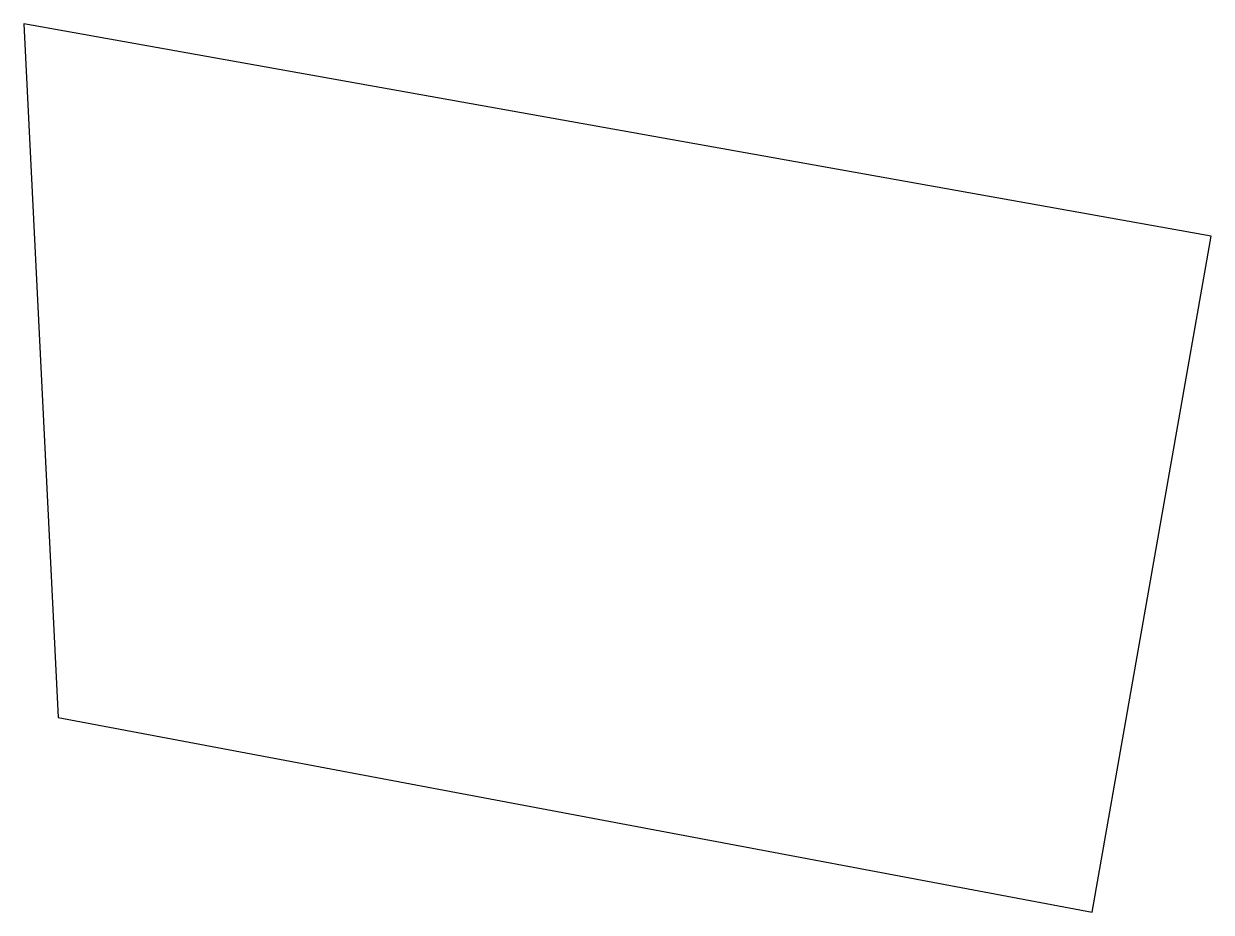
# Model space of a CAD drawing. Header units: millimetres. Extents: x 74.5 to 137.1, y -36.2 to 10.6.
import ezdxf

# ---------------------------------------------------------------- set-up
doc = ezdxf.new("R2010")
doc.units = ezdxf.units.MM

msp = doc.modelspace()

# ---------------------------------------------------------------- linework, layer by layer
for p, q in [((74.483, 10.622), (76.304, -25.926)), ((137.054, -0.567), (74.483, 10.622)), ((130.779, -36.185), (137.054, -0.567)), ((76.304, -25.926), (130.779, -36.185))]:
    msp.add_line(p, q)

doc.saveas('drawing.dxf')
